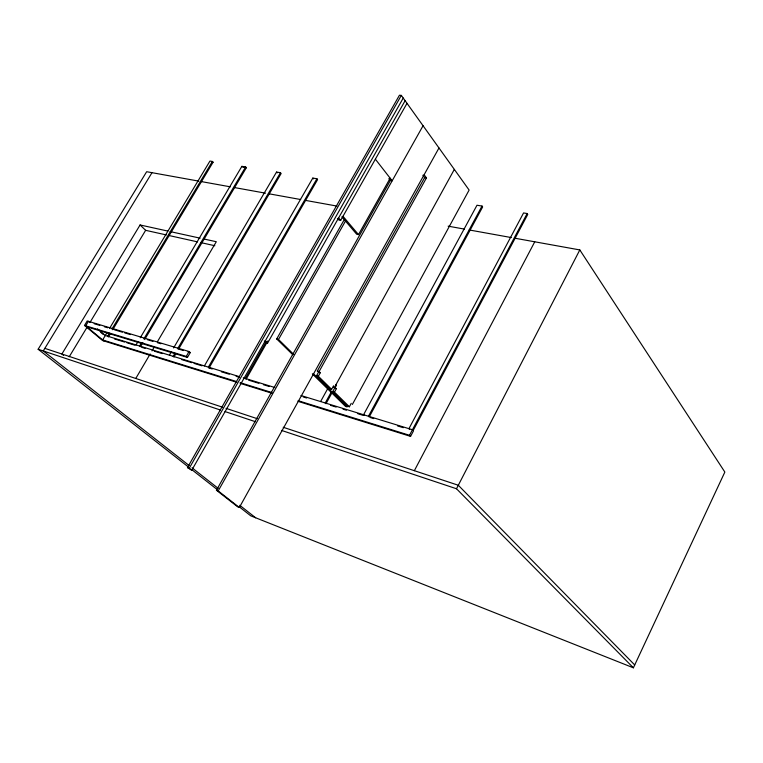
<?xml version="1.0" encoding="UTF-8"?>
<svg xmlns="http://www.w3.org/2000/svg" width="763" height="763" viewBox="0 0 763 763"><rect width="100%" height="100%" fill="white"/><g stroke="black" fill="none" stroke-linecap="round" stroke-linejoin="round"><path stroke-width="1.14" d="M239.487 507.014L250.722 515.817L633.385 667.806L724.85 472.059L579.813 249.93L514.863 238.209M633.385 667.806L456.503 488.759L579.813 249.93M414.347 470.695L534.758 241.795M300.975 395.539L412.459 429.741L413.517 430.837L410.58 436.379L409.512 435.291L527.157 213.535L523.561 212.944L408.949 428.663L409.674 429.407M413.184 430.485L527.758 214.422L527.157 213.535M482.025 206.067L368.472 416.245L369.206 416.979L482.645 206.945L482.025 206.067L476.989 205.237L363.57 414.738L364.313 415.473M349.368 406.774L334.48 392.134L336.407 388.625L333.479 386.955L334.642 388.109L332.725 391.61L347.623 406.25L349.368 406.774L351.257 403.322M352.382 404.438L469.121 190.063L401.328 95.394L399.459 95.194L187.479 467.576L191.771 470.227L403.236 98.055M422.874 175.252L424.638 177.607L317.332 370.999L318.543 372.191L316.569 375.739L329.854 388.787L331.619 389.311L333.555 385.801M331.552 391.524L325.248 402.978L326.001 403.713L332.296 392.249M334.719 386.955L454.328 169.405M335.243 387.48L336.483 385.229L335.958 384.705M320.603 401.557L327.47 389.092M331.619 389.311L318.343 376.254L320.317 372.706L319.115 371.514L426.46 177.893L424.114 174.746M390.875 179.543L216.454 490.247L237.627 506.804L239.353 507.49L438.983 147.974M239.353 507.49L218.199 490.924L423.055 125.742M341.891 216.826L356.674 234.241L358.496 234.603L390.17 178.208M267.851 340.937L246.134 379.182L245.362 378.477L265.915 342.282M264.284 341.032L265.82 342.511L267.622 343.016L405.124 100.697M337.456 218.39L338.848 220.021L340.679 220.364L407.013 103.329M292.83 354.766L276.702 338.963L344.561 219.115M293.765 354.433L278.495 339.459L345.801 220.497M187.479 467.576L189.234 468.244L401.328 95.394M316.931 178.752L208.385 367.127L209.167 367.823L317.608 179.563L316.931 178.752L312.811 178.075L204.398 365.906M189.09 351.533L87.211 320.956L84.493 325.448L186.267 356.397L189.09 351.533L190.273 352.592L187.45 357.446L86.925 326.831M169.396 355.167L171.198 352.077M173.602 347.966L276.521 172.066L280.46 172.715L281.146 173.506L178.761 348.815M174.985 353.25L173.182 356.331L173.974 357.017L175.776 353.946M177.979 348.119L280.46 172.715M135.766 378.467L150.187 353.975M151.999 350.913L154.403 346.831M157.407 341.729L216.301 241.718L203.597 238.933M141.46 342.969L139.648 346.04L140.44 346.717L142.862 342.625M143.883 338.877L245.638 166.954L246.344 167.736L144.674 339.554M136.033 344.924L137.845 341.862M140.258 337.78L241.881 166.334L245.638 166.954M110.282 333.832L108.451 336.893L107.65 336.216L109.49 333.154M112.733 329.74L213.077 162.214L212.372 161.451L209.939 161.05L109.595 328.357M107.144 332.439L102.643 339.945L236.759 381.614M111.932 329.063L212.372 161.451M69.204 356.807L87.077 327.222M90.158 322.129L145.638 230.321L166.401 234.947M167.803 231.065L140.087 224.971L61.889 354.013L63.625 355.396M151.999 172.676L43.262 350.951L189.224 465.602M187.984 466.66L38.15 349.254L146.658 171.713L198.819 181.136M424.638 177.607L426.46 177.893M211.456 161.947L213.077 162.214M243.521 167.269L246.344 167.736M201.165 181.556L230.426 186.84M233.936 187.469L265.543 193.182M269.053 193.812L300.66 199.524M305.343 200.364L336.941 206.077M448.139 226.153L464.524 229.119M469.207 229.959L511.353 237.57M170.111 231.571L200.135 238.17M168.709 235.452L197.541 241.881M201.003 242.644L214.842 245.734M276.702 338.963L278.495 339.459M317.332 370.999L319.115 371.514M318.543 372.191L320.317 372.706M316.569 375.739L318.343 376.254M334.642 388.109L336.407 388.625M332.725 391.61L334.48 392.134M94.164 323.703L99.819 325.4M104.34 326.755L107.736 327.775M114.517 329.816L122.433 332.201M124.693 332.878L130.349 334.576M147.307 339.678L152.962 341.376M157.483 342.73L160.879 343.751M177.836 348.853L183.492 350.551M188.013 351.915L190.273 352.592M239.544 376.693L105.313 335.501L97.473 328.92M243.273 377.828L274.814 387.509M114.44 338.934L124.674 342.082M126.954 342.778L134.908 345.219M141.737 347.318L145.142 348.367M154.24 351.161L162.204 353.612M181.537 359.545L191.771 362.692M194.04 363.388L202.004 365.839M208.824 367.938L212.238 368.987M221.337 371.781L229.291 374.223M236.12 376.321L239.534 377.37M248.624 380.165L258.867 383.312M263.407 384.705L269.101 386.459M303.216 396.941L306.621 397.99M330.503 405.325L336.187 407.07M343.016 409.168L346.421 410.217M357.799 413.708L363.484 415.463M370.303 417.552L373.717 418.601M397.599 425.945L403.284 427.69M240.164 382.673L271.99 392.564M298.133 400.689L409.512 435.291M236.749 382.292L102.595 340.546L84.493 325.448M240.154 383.35L271.971 393.25M298.104 401.376L410.58 436.379M44.836 348.367L222.615 407.223M225.991 408.339L257.226 418.677M283.207 427.28L458.305 485.249L634.711 664.955M38.15 349.254L220.526 410.065M225.037 411.572L255.529 421.739M281.49 430.399L456.503 488.759M216.454 490.247L218.199 490.924M191.723 469.588L217.007 489.407M189.234 468.244L191.771 470.227M192.028 467.805L218.228 488.387M239.744 505.287L255.653 517.781M103.816 340.927L85.714 325.82L88.432 321.328L89.643 322.339M100.745 332.325L103.453 334.595M186.267 356.397L187.45 357.446M140.087 224.971L145.638 230.321M265.324 340.784L267.622 343.016M312.353 373.899L345.458 406.345L347.194 406.879L313.269 373.584M241.881 166.334L242.586 167.116M276.521 172.066L277.217 172.858M338.6 217.922L340.679 220.364M342.988 216.291L358.496 234.603M312.811 178.075L313.488 178.876M388.872 178.618L390.341 180.497L392.172 180.793L375.367 159.171"/></g></svg>
